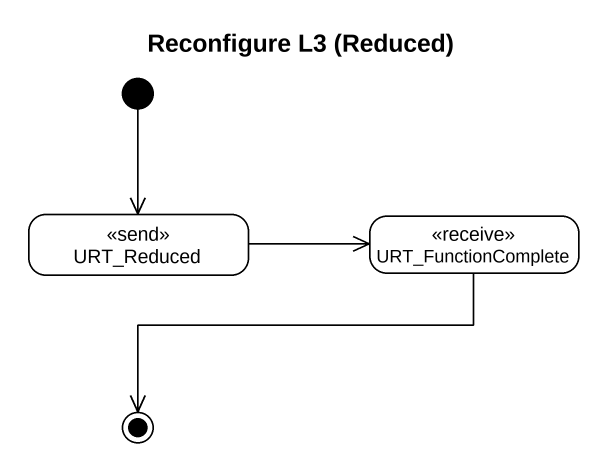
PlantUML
@startuml
title Reconfigure L3 (Reduced)
hide empty description
state URT_Reduced <<send>>
state URT_FunctionComplete <<receive>>
[*] --> URT_Reduced
URT_Reduced -right-> URT_FunctionComplete
URT_FunctionComplete -left-> [*]
@enduml
